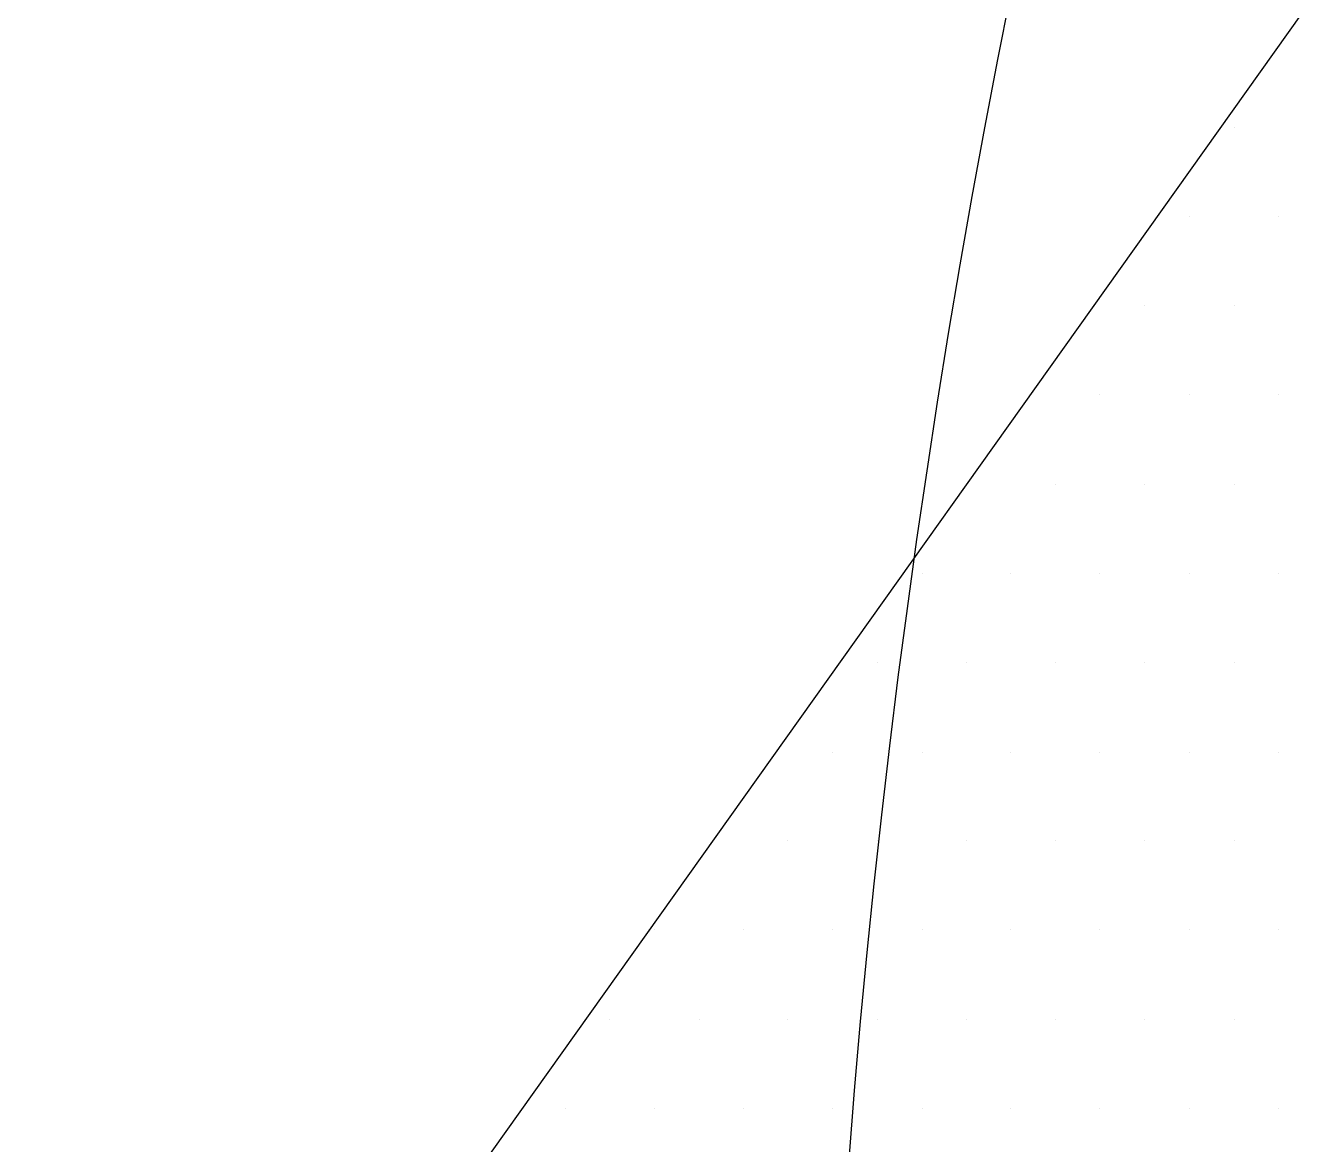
# Model space of a CAD drawing. Header units: millimetres. Extents: x -1573 to 210, y -360 to 557.
# Drawn here: x -502.255 to -501.466, y 23.292 to 23.982 of the extents above; entities that cross this region are included whole.
import ezdxf

# ---------------------------------------------------------------- set-up
doc = ezdxf.new("R2010")
doc.units = ezdxf.units.MM
doc.header["$LTSCALE"] = 2
doc.linetypes.add('CACHEX2', pattern=[0.75, 0.5, -0.25])
for name, color, linetype in [('CALQUE_7', 4, 'Continuous'), ('CARTOUCHE', 7, 'Continuous'), ('rosace', 7, 'Continuous')]:
    doc.layers.add(name, color=color, linetype=linetype)

# ---------------------------------------------------------------- blocks, each defined once
blk = doc.blocks.new('A$C715108E3')
at = {"layer": 'CALQUE_7', "color": 131}
for p, q in [((-19.4636, -12.1388), (-19.4636, -12.1388)), ((-19.5288, -12.23), (-19.5288, -12.23)), ((-19.5146, -12.23), (-19.5146, -12.23)), ((-19.594, -12.3224), (-19.594, -12.3224)), ((-19.5605, -12.3224), (-19.5605, -12.3224)), ((-19.4689, -12.3224), (-19.4689, -12.3224)), ((-19.6593, -12.4139), (-19.6593, -12.4139)), ((-19.6068, -12.4139), (-19.6068, -12.4139)), ((-19.5146, -12.4139), (-19.5146, -12.4139)), ((-19.7245, -12.5053), (-19.7245, -12.5053)), ((-19.6525, -12.5053), (-19.6525, -12.5053)), ((-19.5605, -12.5053), (-19.5605, -12.5053)), ((-19.4689, -12.5053), (-19.4689, -12.5053)), ((-19.7897, -12.5977), (-19.7897, -12.5977)), ((-19.6979, -12.5977), (-19.6979, -12.5977)), ((-19.6068, -12.5977), (-19.6068, -12.5977)), ((-19.5146, -12.5977), (-19.5146, -12.5977)), ((-19.8551, -12.6892), (-19.8551, -12.6892)), ((-19.8354, -12.6892), (-19.8354, -12.6892)), ((-19.7444, -12.6892), (-19.7444, -12.6892)), ((-19.6525, -12.6892), (-19.6525, -12.6892)), ((-19.5605, -12.6892), (-19.5605, -12.6892)), ((-19.4689, -12.6892), (-19.4689, -12.6892)), ((-19.9205, -12.7805), (-19.9205, -12.7805)), ((-19.8817, -12.7805), (-19.8817, -12.7805)), ((-19.7897, -12.7805), (-19.7897, -12.7805)), ((-19.6979, -12.7805), (-19.6979, -12.7805)), ((-19.6068, -12.7805), (-19.6068, -12.7805)), ((-19.5146, -12.7805), (-19.5146, -12.7805)), ((-19.9856, -12.8729), (-19.9856, -12.8729)), ((-19.9275, -12.8729), (-19.9275, -12.8729)), ((-19.8354, -12.8729), (-19.8354, -12.8729)), ((-19.7444, -12.8729), (-19.7444, -12.8729)), ((-19.6525, -12.8729), (-19.6525, -12.8729)), ((-19.5605, -12.8729), (-19.5605, -12.8729)), ((-19.4689, -12.8729), (-19.4689, -12.8729)), ((-20.051, -12.9641), (-20.051, -12.9641)), ((-19.9737, -12.9641), (-19.9737, -12.9641)), ((-19.8817, -12.9641), (-19.8817, -12.9641)), ((-19.7897, -12.9641), (-19.7897, -12.9641)), ((-19.6979, -12.9641), (-19.6979, -12.9641)), ((-19.6068, -12.9641), (-19.6068, -12.9641)), ((-19.5146, -12.9641), (-19.5146, -12.9641)), ((-20.1166, -13.0556), (-20.1166, -13.0556)), ((-20.1113, -13.0556), (-20.1113, -13.0556)), ((-20.0195, -13.0556), (-20.0195, -13.0556)), ((-19.9275, -13.0556), (-19.9275, -13.0556)), ((-19.8354, -13.0556), (-19.8354, -13.0556)), ((-19.7444, -13.0556), (-19.7444, -13.0556)), ((-19.6525, -13.0556), (-19.6525, -13.0556)), ((-19.5605, -13.0556), (-19.5605, -13.0556)), ((-19.4689, -13.0556), (-19.4689, -13.0556)), ((-20.1818, -13.148), (-20.1818, -13.148)), ((-20.157, -13.148), (-20.157, -13.148)), ((-20.065, -13.148), (-20.065, -13.148)), ((-19.9737, -13.148), (-19.9737, -13.148)), ((-19.8817, -13.148), (-19.8817, -13.148)), ((-19.7897, -13.148), (-19.7897, -13.148)), ((-19.6979, -13.148), (-19.6979, -13.148)), ((-19.6068, -13.148), (-19.6068, -13.148)), ((-19.5146, -13.148), (-19.5146, -13.148)), ((-20.2472, -13.2392), (-20.2472, -13.2392)), ((-20.2026, -13.2392), (-20.2026, -13.2392)), ((-20.1113, -13.2392), (-20.1113, -13.2392)), ((-20.0195, -13.2392), (-20.0195, -13.2392)), ((-19.9275, -13.2392), (-19.9275, -13.2392)), ((-19.8354, -13.2392), (-19.8354, -13.2392)), ((-19.7444, -13.2392), (-19.7444, -13.2392)), ((-19.6525, -13.2392), (-19.6525, -13.2392)), ((-19.5605, -13.2392), (-19.5605, -13.2392)), ((-19.4689, -13.2392), (-19.4689, -13.2392))]:
    blk.add_line(p, q, dxfattribs=at)
blk.add_lwpolyline([(-13.4372, -9.6448), (-17.1584, -8.2441), (-18.0286, -7.9298), (-18.0526, -7.5674), (-19.5918, -4.1428), (-19.9715, -4.6917), (-20.3358, -5.3705), (-20.5244, -6.0493), (-18.8268, -9.8581), (-21.759, -9.5491), (-21.8471, -10.1027), (-21.9097, -10.8565), (-21.9352, -11.1957), (-19.0429, -11.5482), (-21.5982, -15.1374), (-21.3595, -15.879), (-21.1447, -16.5576), (-21.0193, -16.9601), (-20.5289, -16.3696), (-17.1333, -11.706), (-13.6302, -12.0681)], dxfattribs=at)
blk = doc.blocks.new('A$C581E6685')
at = {"layer": 'rosace', "color": 32, "linetype": 'CACHEX2', "ltscale": 1.5}
blk.add_ellipse((-38.0538, 23.8138), major_axis=(-19.0311, -3.534), ratio=0.590567, dxfattribs=at)
at = {"layer": 'rosace', "color": 32}
blk.add_ellipse((-37.6144, 23.8499), major_axis=(-13.5768, -4.2839), ratio=0.791971, dxfattribs=at)
at = {"layer": 'CARTOUCHE'}
blk.add_blockref('A$C715108E3', (-31.6739, 36.3189), dxfattribs=at)

msp = doc.modelspace()

# ---------------------------------------------------------------- linework, layer by layer
at = {"layer": 'CARTOUCHE'}
msp.add_rational_spline([(-508.06649, 33.7081), (-508.06649, 22.81694), (-508.06649, 11.92578), (-508.06649, 8.08578), (-504.22649, 8.08578), (-458.68722, 8.08578), (-413.14796, 8.08578), (-409.30796, 8.08578), (-409.30796, 11.92578), (-409.30796, 22.81694), (-409.30796, 33.7081), (-409.30796, 37.5481), (-413.14796, 37.5481), (-458.68722, 37.5481), (-504.22649, 37.5481), (-508.06649, 37.5481), (-508.06649, 33.7081)], [1, 1, 1, 0.707106781187, 1, 1, 1, 0.707106781187, 1, 1, 1, 0.707106781187, 1, 1, 1, 0.707106781187, 1], degree=2, knots=[0, 0, 0, 1, 1, 2.570796, 2.570796, 3.570796, 3.570796, 5.141593, 5.141593, 6.141593, 6.141593, 7.712389, 7.712389, 8.712389, 8.712389, 10.283185, 10.283185, 10.283185], dxfattribs=at)

# ---------------------------------------------------------------- block references
at = {"layer": 'CARTOUCHE', "xscale": 0.6, "yscale": 0.6, "zscale": 0.6}
msp.add_blockref('A$C581E6685', (-470.79575, 9.46636), dxfattribs=at)

doc.saveas('drawing.dxf')
